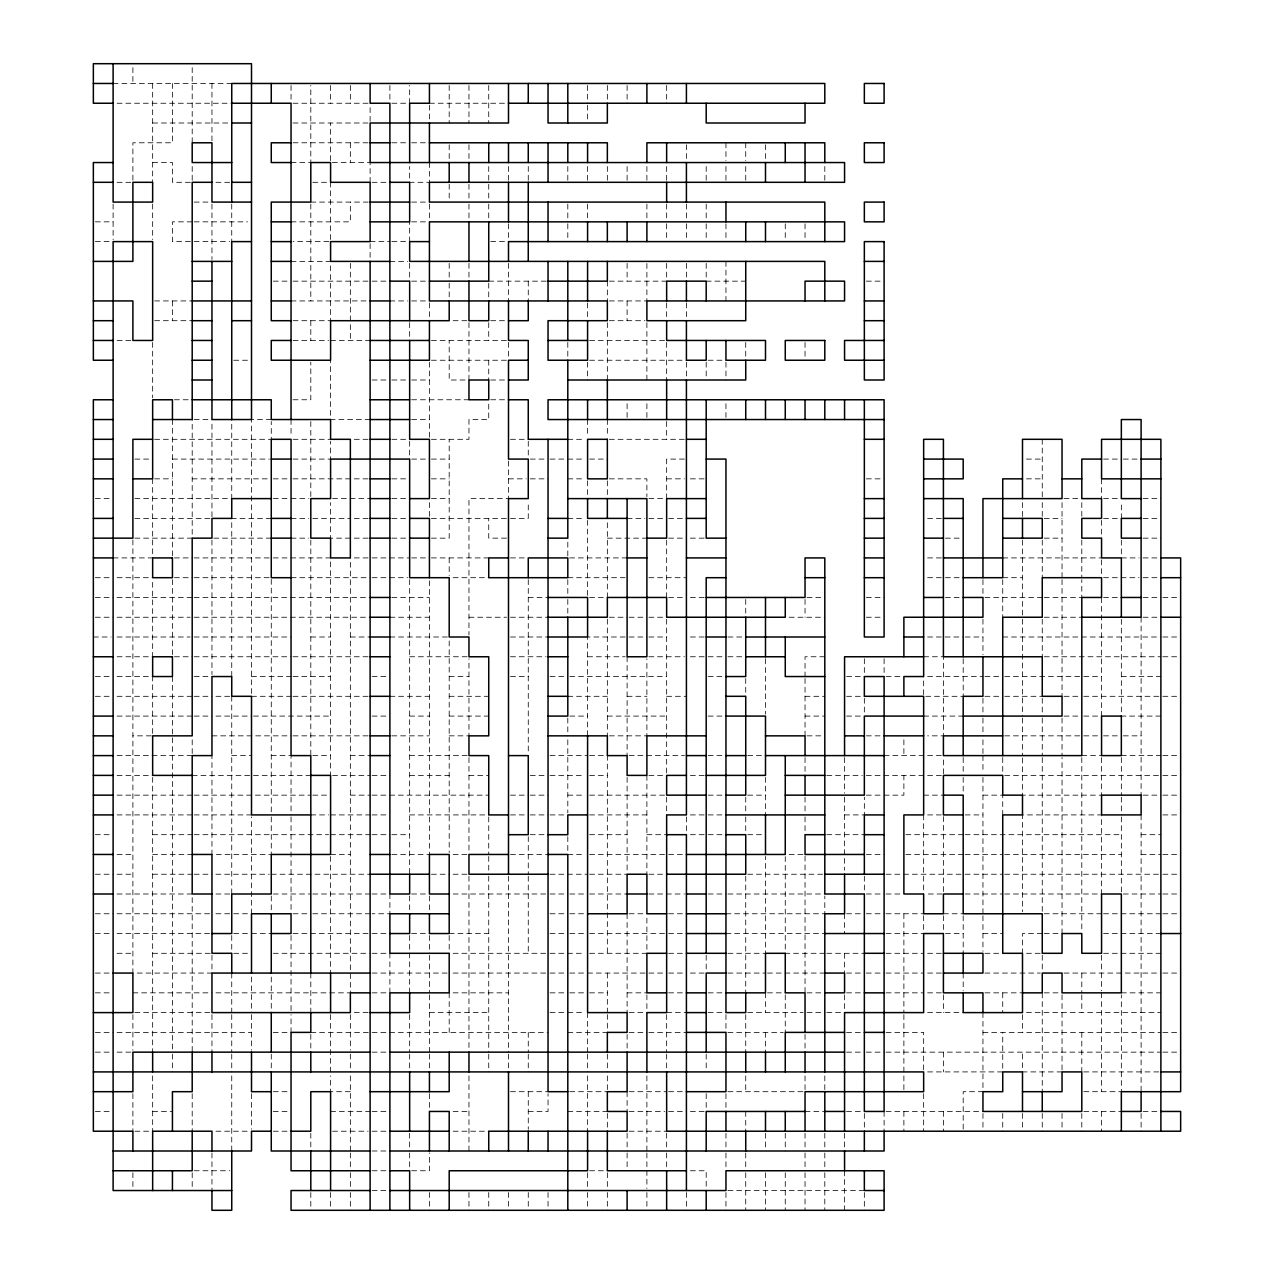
<?xml version="1.0" encoding="UTF-8"?>
<svg xmlns="http://www.w3.org/2000/svg" width="1274" height="1274" viewBox="0 0 1274 1274"><rect width="100%" height="100%" fill="white"/><g stroke="black" fill="none" stroke-linecap="round" stroke-linejoin="round"><path stroke-width="0.75" stroke-dasharray="5 3.75" d="M113.115 83.463L231.741 83.463M117.081 103.242L231.741 103.242M293.02 103.242L368.138 103.242M391.866 103.242L409.655 103.242L409.655 85.454M429.434 103.242L508.501 103.242M152.657 123.005L229.766 123.005M293.02 123.005L370.113 123.005L370.113 105.216M293.02 142.784L370.113 142.784M391.866 142.784L407.68 142.784M411.629 142.784L429.434 142.784M152.657 162.546L172.436 162.546L172.436 182.309L192.199 182.309M291.045 162.546L310.808 162.546L310.808 85.454M117.081 182.309L132.894 182.309M215.927 182.309L229.766 182.309M312.783 182.309L330.587 182.309L330.587 241.614L293.02 241.614M372.104 182.309L387.917 182.309M194.174 202.088L209.987 202.088M310.808 202.088L368.138 202.088M411.629 202.088L429.434 202.088M95.327 221.851L113.115 221.851M192.199 221.851L172.436 221.851L172.436 241.614L192.199 241.614M194.174 221.851L247.554 221.851M291.045 221.851L350.35 221.851L350.35 202.088M411.629 221.851L427.443 221.851M95.327 241.614L111.141 241.614M194.174 241.614L229.766 241.614M370.113 241.614L389.892 241.614M391.866 241.614L409.655 241.614L409.655 221.851M490.713 241.614L506.526 241.614M291.045 261.393L330.587 261.393M389.892 261.393L407.68 261.393M273.257 281.156L289.071 281.156M293.02 281.156L370.113 281.156M372.104 281.156L389.892 281.156M411.629 281.156L429.434 281.156M488.738 281.156L548.043 281.156M609.322 281.156L666.652 281.156M706.194 281.156L745.736 281.156M866.32 281.156L882.134 281.156M154.632 300.935L192.199 300.935M291.045 300.935L370.113 300.935M389.892 300.935L407.68 300.935M411.629 300.935L429.434 300.935M609.322 300.935L646.889 300.935L646.889 263.368M154.632 320.698L192.199 320.698M293.02 320.698L330.587 320.698L330.587 263.368M453.146 320.698L468.959 320.698M490.713 320.698L506.526 320.698M609.322 320.698L644.915 320.698M117.081 340.461L130.919 340.461M293.02 340.461L328.596 340.461M330.587 340.461L370.113 340.461M431.408 340.461L508.501 340.461M589.559 340.461L666.652 340.461M233.715 360.239L247.554 360.239M431.408 360.239L508.501 360.239M589.559 360.239L686.415 360.239M708.169 360.239L725.957 360.239M372.104 380.002L387.917 380.002M391.866 380.002L407.68 380.002M411.629 380.002L429.434 380.002M490.713 380.002L508.501 380.002M174.411 399.765L192.199 399.765M293.02 399.765L310.808 399.765L310.808 362.214M411.629 399.765L468.959 399.765M490.713 399.765L508.501 399.765M194.174 419.544L211.962 419.544M271.266 419.544L251.504 419.544L251.504 694.33M370.113 419.544L330.587 419.544L330.587 360.239M411.629 419.544L429.434 419.544M154.632 439.307L271.266 439.307L271.266 421.519M293.02 439.307L330.587 439.307M354.299 439.307L370.113 439.307M391.866 439.307L407.68 439.307M431.408 439.307L468.959 439.307L468.959 419.544L488.738 419.544L488.738 403.731M510.476 439.307L528.264 439.307M567.806 439.307L583.619 439.307M609.322 439.307L684.441 439.307M134.869 459.086L148.708 459.086M172.436 459.086L269.292 459.086M293.02 459.086L330.587 459.086L330.587 441.282M411.629 459.086L429.434 459.086M431.408 459.086L449.196 459.086M530.255 459.086L546.068 459.086M550.018 459.086L565.831 459.086M567.806 459.086L583.619 459.086M589.559 459.086L607.348 459.086M684.441 459.086L666.652 459.086L666.652 498.612M1026.446 459.086L1042.259 459.086M1103.555 459.086L1121.343 459.086M1123.318 459.086L1141.106 459.086M154.632 478.849L172.436 478.849M192.199 478.849L269.292 478.849M273.257 478.849L291.045 478.849M293.02 478.849L368.138 478.849M391.866 478.849L407.68 478.849M431.408 478.849L449.196 478.849M508.501 478.849L526.289 478.849M530.255 478.849L548.043 478.849M567.806 478.849L583.619 478.849M609.322 478.849L646.889 478.849L646.889 496.637M666.652 478.849L684.441 478.849M690.381 478.849L704.219 478.849M866.32 478.849L882.134 478.849M1026.446 478.849L1042.259 478.849M95.327 498.612L111.141 498.612M134.869 498.612L231.741 498.612L231.741 419.544M273.257 498.612L289.071 498.612M291.045 498.612L308.834 498.612M332.562 498.612L370.113 498.612M391.866 498.612L407.68 498.612M431.408 498.612L449.196 498.612M648.864 498.612L664.678 498.612M1064.013 498.612L1081.801 498.612M1103.555 498.612L1121.343 498.612M1143.081 498.612L1160.885 498.612M134.869 518.391L211.962 518.391L211.962 421.519M271.266 518.391L231.741 518.391L231.741 676.542M291.045 518.391L308.834 518.391M312.783 518.391L350.35 518.391M354.299 518.391L370.113 518.391M391.866 518.391L409.655 518.391M431.408 518.391L506.526 518.391M510.476 518.391L528.264 518.391L528.264 502.577M567.806 518.391L583.619 518.391M627.111 518.391L644.915 518.391M648.864 518.391L664.678 518.391M668.627 518.391L684.441 518.391M927.599 518.391L941.438 518.391M1044.234 518.391L1062.038 518.391M1103.555 518.391L1121.343 518.391L1121.343 502.577M1143.081 518.391L1156.919 518.391M134.869 538.154L192.199 538.154L192.199 419.544M271.266 538.154L211.962 538.154L211.962 674.567M291.045 538.154L308.834 538.154M350.35 538.154L330.587 538.154L330.587 502.577M354.299 538.154L370.113 538.154M391.866 538.154L407.68 538.154M431.408 538.154L449.196 538.154L449.196 439.307M506.526 538.154L488.738 538.154L488.738 518.391M607.348 538.154L646.889 538.154M668.627 538.154L686.415 538.154M690.381 538.154L704.219 538.154M945.404 538.154L961.217 538.154M1044.234 538.154L1062.038 538.154M1143.081 538.154L1160.885 538.154M113.115 557.916L152.657 557.916L152.657 478.849M174.411 557.916L192.199 557.916M194.174 557.916L269.292 557.916M273.257 557.916L330.587 557.916L330.587 775.388M354.299 557.916L370.113 557.916M372.104 557.916L409.655 557.916M411.629 557.916L429.434 557.916M431.408 557.916L488.738 557.916M510.476 557.916L526.289 557.916M627.111 557.916L567.806 557.916L567.806 538.154M927.599 557.916L943.413 557.916M1002.734 557.916L1101.564 557.916M1121.343 557.916L1139.131 557.916M1143.081 557.916L1160.885 557.916M95.327 577.695L111.141 577.695M117.081 577.695L152.657 577.695M174.411 577.695L192.199 577.695M194.174 577.695L271.266 577.695L271.266 814.914M291.045 577.695L370.113 577.695M372.104 577.695L407.68 577.695M453.146 577.695L488.738 577.695M567.806 577.695L625.136 577.695M648.864 577.695L686.415 577.695M927.599 577.695L943.413 577.695M945.404 577.695L963.192 577.695M1002.734 577.695L1022.496 577.695M1103.555 577.695L1139.131 577.695M1143.081 577.695L1160.885 577.695M95.327 597.458L113.115 597.458M117.081 597.458L192.199 597.458M194.174 597.458L370.113 597.458M391.866 597.458L429.434 597.458M528.264 597.458L548.043 597.458M589.559 597.458L607.348 597.458L607.348 520.365M668.627 597.458L684.441 597.458M690.381 597.458L704.219 597.458M807.015 597.458L824.804 597.458M866.32 597.458L884.108 597.458M945.404 597.458L963.192 597.458M984.929 597.458L1042.259 597.458M1044.234 597.458L1081.801 597.458L1081.801 579.67M1103.555 597.458L1121.343 597.458M1143.081 597.458L1160.885 597.458M1162.859 597.458L1178.673 597.458M95.327 617.237L113.115 617.237M117.081 617.237L190.224 617.237M194.174 617.237L370.113 617.237M389.892 617.237L429.434 617.237M468.959 617.237L506.526 617.237M510.476 617.237L548.043 617.237M609.322 617.237L627.111 617.237M629.085 617.237L644.915 617.237M648.864 617.237L666.652 617.237M789.227 617.237L824.804 617.237M866.32 617.237L882.134 617.237M1044.234 617.237L1081.801 617.237M1143.081 617.237L1160.885 617.237M93.352 637L111.141 637M117.081 637L190.224 637M194.174 637L291.045 637M310.808 637L330.587 637M350.35 637L370.113 637M389.892 637L449.196 637M510.476 637L548.043 637M625.136 637L587.585 637L587.585 735.846M629.085 637L646.889 637M648.864 637L666.652 637M690.381 637L706.194 637M727.932 637L745.736 637M927.599 637L963.192 637M965.166 637L982.955 637M1002.734 637L1160.885 637M1162.859 637L1178.673 637M117.081 656.763L152.657 656.763L152.657 579.67M174.411 656.763L192.199 656.763M194.174 656.763L291.045 656.763M293.02 656.763L370.113 656.763M409.655 656.763L468.959 656.763M510.476 656.763L546.068 656.763M587.585 656.763L625.136 656.763M648.864 656.763L684.441 656.763M690.381 656.763L704.219 656.763M708.169 656.763L722.008 656.763M727.932 656.763L743.745 656.763M824.804 656.763L805.041 656.763L805.041 676.542M923.65 656.763L943.413 656.763L943.413 735.846L927.599 735.846M1044.234 656.763L1160.885 656.763M1162.859 656.763L1180.648 656.763M95.327 676.542L111.141 676.542M117.081 676.542L152.657 676.542L152.657 735.846L132.894 735.846M194.174 676.542L211.962 676.542M251.504 676.542L291.045 676.542M293.02 676.542L330.587 676.542M372.104 676.542L387.917 676.542M449.196 676.542L468.959 676.542M510.476 676.542L528.264 676.542M550.018 676.542L565.831 676.542M569.781 676.542L666.652 676.542M708.169 676.542L722.008 676.542M846.557 676.542L864.345 676.542M886.083 676.542L901.896 676.542M927.599 676.542L982.955 676.542M984.929 676.542L1002.734 676.542M1004.708 676.542L1081.801 676.542M1083.776 676.542L1101.564 676.542M1121.343 676.542L1160.885 676.542M95.327 696.305L111.141 696.305M117.081 696.305L192.199 696.305M194.174 696.305L211.962 696.305M215.927 696.305L229.766 696.305M251.504 696.305L291.045 696.305M293.02 696.305L370.113 696.305M389.892 696.305L429.434 696.305M449.196 696.305L488.738 696.305M567.806 696.305L607.348 696.305M627.111 696.305L646.889 696.305M666.652 696.305L686.415 696.305M805.041 696.305L824.804 696.305M846.557 696.305L864.345 696.305M984.929 696.305L1002.734 696.305M1004.708 696.305L1042.259 696.305M1064.013 696.305L1081.801 696.305M1083.776 696.305L1160.885 696.305M1162.859 696.305L1178.673 696.305M117.081 716.084L192.199 716.084M194.174 716.084L211.962 716.084M215.927 716.084L251.504 716.084M253.478 716.084L330.587 716.084M372.104 716.084L387.917 716.084M409.655 716.084L429.434 716.084M449.196 716.084L488.738 716.084M569.781 716.084L587.585 716.084M607.348 716.084L666.652 716.084M708.169 716.084L722.008 716.084M805.041 716.084L824.804 716.084M846.557 716.084L862.371 716.084M923.65 716.084L963.192 716.084M1064.013 716.084L1081.801 716.084M1083.776 716.084L1101.564 716.084L1101.564 597.458M1160.885 716.084L1121.343 716.084L1121.343 619.212M211.962 735.846L291.045 735.846M293.02 735.846L370.113 735.846M391.866 735.846L429.434 735.846M449.196 735.846L468.959 735.846L468.959 658.754M609.322 735.846L646.889 735.846L646.889 658.754M807.015 735.846L824.804 735.846M866.32 735.846L882.134 735.846M1004.708 735.846L1081.801 735.846M1083.776 735.846L1101.564 735.846M1103.555 735.846L1119.368 735.846M1123.318 735.846L1141.106 735.846M117.081 755.609L192.199 755.609M231.741 755.609L251.504 755.609M271.266 755.609L291.045 755.609L291.045 814.914M312.783 755.609L330.587 755.609M350.35 755.609L370.113 755.609M409.655 755.609L468.959 755.609M550.018 755.609L587.585 755.609M589.559 755.609L607.348 755.609L607.348 953.302M629.085 755.609L684.441 755.609M708.169 755.609L722.008 755.609M747.711 755.609L763.524 755.609M884.108 755.609L923.65 755.609M927.599 755.609L943.413 755.609M1081.801 755.609L1101.564 755.609M1121.343 755.609L1160.885 755.609M1162.859 755.609L1180.648 755.609M117.081 775.388L152.657 775.388M192.199 775.388L310.808 775.388M332.562 775.388L370.113 775.388M372.104 775.388L389.892 775.388M409.655 775.388L449.196 775.388M468.959 775.388L488.738 775.388M530.255 775.388L546.068 775.388M550.018 775.388L583.619 775.388M589.559 775.388L607.348 775.388M648.864 775.388L664.678 775.388M690.381 775.388L704.219 775.388M826.778 775.388L862.371 775.388M866.32 775.388L923.65 775.388M927.599 775.388L943.413 775.388L943.413 757.584M1004.708 775.388L1160.885 775.388M1162.859 775.388L1178.673 775.388M117.081 795.151L192.199 795.151M194.174 795.151L310.808 795.151M312.783 795.151L330.587 795.151M350.35 795.151L370.113 795.151M372.104 795.151L488.738 795.151M510.476 795.151L528.264 795.151M530.255 795.151L548.043 795.151M567.806 795.151L583.619 795.151M589.559 795.151L666.652 795.151M708.169 795.151L725.957 795.151M747.711 795.151L765.499 795.151M866.32 795.151L882.134 795.151M884.108 795.151L903.887 795.151L903.887 775.388M923.65 795.151L943.413 795.151M982.955 795.151L1002.734 795.151L1002.734 814.914M1143.081 795.151L1160.885 795.151M1162.859 795.151L1178.673 795.151M117.081 814.914L192.199 814.914M194.174 814.914L251.504 814.914M310.808 814.914L328.596 814.914M330.587 814.914L370.113 814.914M372.104 814.914L387.917 814.914M409.655 814.914L488.738 814.914M510.476 814.914L526.289 814.914M530.255 814.914L548.043 814.914M550.018 814.914L565.831 814.914M589.559 814.914L646.889 814.914M690.381 814.914L704.219 814.914M708.169 814.914L725.957 814.914M844.566 814.914L864.345 814.914L864.345 797.126M927.599 814.914L943.413 814.914L943.413 893.998L927.599 893.998M965.166 814.914L982.955 814.914M1162.859 814.914L1178.673 814.914M95.327 834.693L111.141 834.693M152.657 834.693L192.199 834.693M194.174 834.693L328.596 834.693M330.587 834.693L370.113 834.693M372.104 834.693L389.892 834.693M391.866 834.693L409.655 834.693M530.255 834.693L548.043 834.693M589.559 834.693L627.111 834.693M646.889 834.693L666.652 834.693M690.381 834.693L704.219 834.693M708.169 834.693L722.008 834.693M747.711 834.693L765.499 834.693M826.778 834.693L864.345 834.693M905.862 834.693L963.192 834.693M965.166 834.693L1121.343 834.693M1141.106 834.693L1160.885 834.693M117.081 854.456L132.894 854.456M152.657 854.456L192.199 854.456M330.587 854.456L350.35 854.456M391.866 854.456L429.434 854.456L429.434 577.695M453.146 854.456L468.959 854.456M510.476 854.456L548.043 854.456M567.806 854.456L583.619 854.456M589.559 854.456L666.652 854.456M668.627 854.456L686.415 854.456M789.227 854.456L805.041 854.456L805.041 992.844M866.32 854.456L884.108 854.456M905.862 854.456L963.192 854.456M965.166 854.456L1002.734 854.456M1004.708 854.456L1121.343 854.456M1141.106 854.456L1160.885 854.456M1162.859 854.456L1180.648 854.456M95.327 874.235L113.115 874.235M117.081 874.235L132.894 874.235M152.657 874.235L192.199 874.235M194.174 874.235L211.962 874.235M215.927 874.235L269.292 874.235M271.266 874.235L370.113 874.235M431.408 874.235L449.196 874.235M453.146 874.235L468.959 874.235M550.018 874.235L587.585 874.235M589.559 874.235L627.111 874.235M648.864 874.235L664.678 874.235M747.711 874.235L824.804 874.235M886.083 874.235L961.217 874.235M965.166 874.235L1002.734 874.235M1004.708 874.235L1160.885 874.235M1162.859 874.235L1178.673 874.235M117.081 893.998L192.199 893.998L192.199 1052.149M215.927 893.998L229.766 893.998M273.257 893.998L310.808 893.998M312.783 893.998L370.113 893.998M372.104 893.998L389.892 893.998L389.892 913.761L372.104 913.761M411.629 893.998L427.443 893.998M453.146 893.998L546.068 893.998M550.018 893.998L567.806 893.998M569.781 893.998L583.619 893.998M589.559 893.998L627.111 893.998M648.864 893.998L684.441 893.998M708.169 893.998L725.957 893.998M727.932 893.998L824.804 893.998M866.32 893.998L884.108 893.998M886.083 893.998L901.896 893.998M965.166 893.998L1002.734 893.998M1004.708 893.998L1101.564 893.998L1101.564 814.914L1022.496 814.914L1022.496 911.786M1123.318 893.998L1160.885 893.998M1162.859 893.998L1180.648 893.998M95.327 913.761L113.115 913.761M117.081 913.761L211.962 913.761M215.927 913.761L229.766 913.761M233.715 913.761L251.504 913.761L251.504 816.905M293.02 913.761L310.808 913.761M312.783 913.761L370.113 913.761M550.018 913.761L565.831 913.761M569.781 913.761L583.619 913.761M629.085 913.761L646.889 913.761M668.627 913.761L684.441 913.761M725.957 913.761L824.804 913.761L824.804 895.972M846.557 913.761L862.371 913.761M866.32 913.761L884.108 913.761M886.083 913.761L923.65 913.761M943.413 913.761L963.192 913.761M1044.234 913.761L1101.564 913.761M1103.555 913.761L1160.885 913.761M1162.859 913.761L1178.673 913.761M95.327 933.539L111.141 933.539M117.081 933.539L211.962 933.539M233.715 933.539L247.554 933.539M251.504 933.539L271.266 933.539M293.02 933.539L370.113 933.539M372.104 933.539L389.892 933.539M411.629 933.539L429.434 933.539M449.196 933.539L488.738 933.539M550.018 933.539L567.806 933.539M569.781 933.539L583.619 933.539M589.559 933.539L666.652 933.539M668.627 933.539L684.441 933.539M725.957 933.539L824.804 933.539M886.083 933.539L923.65 933.539M945.404 933.539L963.192 933.539M982.955 933.539L1002.734 933.539M1042.259 933.539L1022.496 933.539L1022.496 953.302M1044.234 933.539L1062.038 933.539L1062.038 757.584M1103.555 933.539L1160.885 933.539M117.081 953.302L132.894 953.302M152.657 953.302L211.962 953.302M233.715 953.302L247.554 953.302M273.257 953.302L370.113 953.302M372.104 953.302L389.892 953.302L389.892 992.844M453.146 953.302L548.043 953.302M550.018 953.302L583.619 953.302M589.559 953.302L646.889 953.302L646.889 915.735M668.627 953.302L684.441 953.302M727.932 953.302L765.499 953.302L765.499 856.431M824.804 953.302L785.262 953.302L785.262 856.431M826.778 953.302L864.345 953.302M886.083 953.302L923.65 953.302M927.599 953.302L943.413 953.302M984.929 953.302L1002.734 953.302M1026.446 953.302L1040.285 953.302M1103.555 953.302L1160.885 953.302M95.327 973.065L113.115 973.065M372.104 973.065L449.196 973.065M453.146 973.065L546.068 973.065M550.018 973.065L567.806 973.065M569.781 973.065L583.619 973.065M587.585 973.065L646.889 973.065M648.864 973.065L666.652 973.065M668.627 973.065L684.441 973.065M690.381 973.065L706.194 973.065M727.932 973.065L765.499 973.065M767.474 973.065L824.804 973.065M846.557 973.065L862.371 973.065M866.32 973.065L884.108 973.065M886.083 973.065L923.65 973.065M927.599 973.065L941.438 973.065M984.929 973.065L1040.285 973.065M1064.013 973.065L1160.885 973.065M1162.859 973.065L1178.673 973.065M95.327 992.844L111.141 992.844M132.894 992.844L211.962 992.844M215.927 992.844L350.35 992.844L350.35 557.916M372.104 992.844L387.917 992.844M453.146 992.844L508.501 992.844M550.018 992.844L567.806 992.844M569.781 992.844L583.619 992.844M589.559 992.844L607.348 992.844M627.111 992.844L646.889 992.844M668.627 992.844L686.415 992.844M708.169 992.844L725.957 992.844M767.474 992.844L785.262 992.844M807.015 992.844L820.854 992.844M846.557 992.844L862.371 992.844M886.083 992.844L923.65 992.844M927.599 992.844L941.438 992.844M984.929 992.844L1022.496 992.844M1044.234 992.844L1058.073 992.844M1121.343 992.844L1160.885 992.844M134.869 1012.607L211.962 1012.607M354.299 1012.607L370.113 1012.607M429.434 1012.607L488.738 1012.607M550.018 1012.607L565.831 1012.607M567.806 1012.607L583.619 1012.607M629.085 1012.607L646.889 1012.607M666.652 1012.607L686.415 1012.607M708.169 1012.607L725.957 1012.607M747.711 1012.607L803.066 1012.607M807.015 1012.607L824.804 1012.607M826.778 1012.607L842.592 1012.607M927.599 1012.607L963.192 1012.607M1026.446 1012.607L1160.885 1012.607M95.327 1032.386L113.115 1032.386M117.081 1032.386L251.504 1032.386M273.257 1032.386L291.045 1032.386L291.045 1014.582M310.808 1032.386L370.113 1032.386M372.104 1032.386L548.043 1032.386M567.806 1032.386L607.348 1032.386L607.348 1014.582M629.085 1032.386L646.889 1032.386M648.864 1032.386L686.415 1032.386M727.932 1032.386L783.287 1032.386M846.557 1032.386L862.371 1032.386M886.083 1032.386L923.65 1032.386L923.65 1071.912M982.955 1032.386L1160.885 1032.386M1162.859 1032.386L1180.648 1032.386M95.327 1052.149L111.141 1052.149M117.081 1052.149L132.894 1052.149M372.104 1052.149L387.917 1052.149M846.557 1052.149L864.345 1052.149M866.32 1052.149L884.108 1052.149M886.083 1052.149L1160.885 1052.149M1162.859 1052.149L1178.673 1052.149M927.599 1071.912L1002.734 1071.912L1002.734 1032.386M1062.038 1071.912L1022.496 1071.912L1022.496 1052.149M1083.776 1071.912L1160.885 1071.912M273.257 1091.691L289.071 1091.691M350.35 1091.691L330.587 1091.691L330.587 1075.877M510.476 1091.691L548.043 1091.691M569.781 1091.691L607.348 1091.691M629.085 1091.691L666.652 1091.691M668.627 1091.691L686.415 1091.691M727.932 1091.691L803.066 1091.691M1083.776 1091.691L1121.343 1091.691L1121.343 994.819M95.327 1111.454L111.141 1111.454M152.657 1111.454L172.436 1111.454M273.257 1111.454L289.071 1111.454M330.587 1111.454L370.113 1111.454M372.104 1111.454L389.892 1111.454M453.146 1111.454L468.959 1111.454M528.264 1111.454L548.043 1111.454L548.043 1093.665M567.806 1111.454L607.348 1111.454M629.085 1111.454L664.678 1111.454M668.627 1111.454L686.415 1111.454M690.381 1111.454L704.219 1111.454M805.041 1111.454L824.804 1111.454M846.557 1111.454L862.371 1111.454M886.083 1111.454L982.955 1111.454M1083.776 1111.454L1121.343 1111.454M1143.081 1111.454L1156.919 1111.454M134.869 1131.216L148.708 1131.216M215.927 1131.216L247.554 1131.216M273.257 1131.216L291.045 1131.216M332.562 1131.216L368.138 1131.216M372.104 1131.216L389.892 1131.216M453.146 1131.216L488.738 1131.216M629.085 1131.216L666.652 1131.216M372.104 1150.995L389.892 1150.995M194.174 1170.758L229.766 1170.758M372.104 1170.758L389.892 1170.758M411.629 1170.758L429.434 1170.758L429.434 1152.97M589.559 1170.758L607.348 1170.758M690.381 1170.758L706.194 1170.758L706.194 1188.546M372.104 1190.537L387.917 1190.537M727.932 1190.537L864.345 1190.537M1141.106 617.237L1141.106 795.151M1141.106 814.914L1141.106 1091.691M1141.106 1113.428L1141.106 1131.216M1121.343 540.128L1121.343 555.942M1121.343 757.584L1121.343 795.151M1121.343 797.126L1121.343 814.914M1121.343 816.905L1121.343 892.023M1101.564 478.849L1101.564 498.612M1101.564 520.365L1101.564 538.154M1101.564 559.907L1101.564 575.721M1101.564 757.584L1101.564 795.151L1022.496 795.151L1022.496 757.584M1101.564 955.277L1101.564 990.869M1101.564 992.844L1101.564 1091.691M1101.564 1111.454L1101.564 1131.216M1081.801 502.577L1081.801 516.416M1081.801 540.128L1081.801 577.695M1081.801 757.584L1081.801 931.565M1081.801 973.065L1081.801 992.844M1081.801 994.819L1081.801 1012.607M1081.801 1032.386L1081.801 1071.912M1081.801 1113.428L1081.801 1131.216M1062.038 502.577L1062.038 577.695M1062.038 579.67L1062.038 696.305M1062.038 718.058L1062.038 755.609M1062.038 994.819L1062.038 1069.937M1062.038 1113.428L1062.038 1129.242M1042.259 439.307L1042.259 498.612M1042.259 502.577L1042.259 516.416M1042.259 540.128L1042.259 577.695M1042.259 619.212L1042.259 656.763M1042.259 698.279L1042.259 716.084M1042.259 718.058L1042.259 755.609M1042.259 757.584L1042.259 913.761M1042.259 955.277L1042.259 971.091M1042.259 992.844L1042.259 1091.691M1042.259 1113.428L1042.259 1131.216M1022.496 502.577L1022.496 518.391M1022.496 540.128L1022.496 617.237M1022.496 619.212L1022.496 716.084M1022.496 718.058L1022.496 755.609M1022.496 1014.582L1022.496 1032.386M1022.496 1113.428L1022.496 1129.242M1002.734 579.67L1002.734 617.237M1002.734 757.584L1002.734 775.388M1002.734 992.844L1002.734 1012.607M1002.734 1113.428L1002.734 1131.216M982.955 579.67L982.955 597.458M982.955 619.212L982.955 654.788M982.955 698.279L982.955 716.084M982.955 718.058L982.955 735.846M982.955 739.796L982.955 753.635M982.955 755.609L982.955 771.423M982.955 777.363L982.955 913.761M982.955 915.735L982.955 951.328M982.955 1012.607L982.955 1091.691L963.192 1091.691L963.192 1131.216M982.955 1113.428L982.955 1129.242M963.192 658.754L963.192 696.305L923.65 696.305L923.65 676.542M963.192 757.584L963.192 775.388M963.192 777.363L963.192 793.176M963.192 915.735L963.192 953.302M963.192 973.065L963.192 990.869M943.413 915.735L943.413 933.539M943.413 994.819L943.413 1012.607M943.413 1052.149L943.413 1071.912M943.413 1111.454L943.413 1131.216M923.65 814.914L923.65 893.998M923.65 915.735L923.65 931.565M923.65 1093.665L923.65 1131.216M903.887 739.796L903.887 755.609M903.887 913.761L903.887 1012.607M903.887 1014.582L903.887 1071.912M903.887 1075.877L903.887 1091.691M903.887 1111.454L903.887 1131.216M884.108 658.754L884.108 676.542M884.108 1111.454L884.108 1131.216M864.345 658.754L864.345 674.567M864.345 698.279L864.345 714.093M864.345 876.209L864.345 893.998M864.345 1113.428L864.345 1131.216M864.345 1192.512L864.345 1210.3M844.566 757.584L844.566 793.176M844.566 797.126L844.566 870.269M844.566 913.761L844.566 933.539M844.566 953.302L844.566 973.065M844.566 994.819L844.566 1012.607M844.566 1133.207L844.566 1149.021M844.566 1170.758L844.566 1210.3M824.804 166.496L824.804 180.335M824.804 1075.877L824.804 1089.716M824.804 1133.207L824.804 1149.021M824.804 1152.97L824.804 1170.758M824.804 1172.733L824.804 1210.3M805.041 223.826L805.041 239.639M805.041 342.435L805.041 358.265M805.041 599.433L805.041 617.237M805.041 678.516L805.041 735.846M805.041 757.584L805.041 771.423M805.041 797.126L805.041 812.939M805.041 816.905L805.041 834.693M805.041 1034.361L805.041 1052.149M805.041 1075.877L805.041 1089.716M805.041 1133.207L805.041 1149.021M805.041 1152.97L805.041 1168.784M805.041 1172.733L805.041 1210.3M785.262 223.826L785.262 239.639M785.262 994.819L785.262 1032.386M785.262 1133.207L785.262 1150.995M785.262 1172.733L785.262 1210.3M765.499 144.758L765.499 160.572M765.499 658.754L765.499 714.093M765.499 777.363L765.499 814.914M765.499 992.844L765.499 1012.607M765.499 1032.386L765.499 1052.149M765.499 1133.207L765.499 1149.021M765.499 1172.733L765.499 1210.3M745.736 142.784L745.736 160.572M745.736 166.496L745.736 182.309M745.736 342.435L745.736 358.265M745.736 599.433L745.736 617.237M745.736 678.516L745.736 696.305M745.736 797.126L745.736 814.914M745.736 816.905L745.736 832.718M745.736 876.209L745.736 992.844M745.736 1014.582L745.736 1052.149M745.736 1075.877L745.736 1091.691M745.736 1111.454L745.736 1131.216M745.736 1152.97L745.736 1168.784M745.736 1172.733L745.736 1210.3M725.957 142.784L725.957 160.572M725.957 166.496L725.957 182.309M725.957 223.826L725.957 239.639M725.957 261.393L725.957 300.935M725.957 362.214L725.957 380.002M725.957 403.731L725.957 419.544M725.957 1014.582L725.957 1032.386M725.957 1093.665L725.957 1111.454M725.957 1133.207L725.957 1149.021M725.957 1152.97L725.957 1168.784M725.957 1192.512L725.957 1210.3M706.194 166.496L706.194 182.309M706.194 204.063L706.194 219.876M706.194 223.826L706.194 241.614M706.194 263.368L706.194 279.181M706.194 362.214L706.194 378.028M706.194 955.277L706.194 971.091M706.194 1054.124L706.194 1069.937M706.194 1093.665L706.194 1107.504M686.415 144.758L686.415 160.572M686.415 204.063L686.415 219.876M686.415 223.826L686.415 239.639M686.415 263.368L686.415 279.181M686.415 302.909L686.415 318.723M686.415 362.214L686.415 380.002M686.415 816.905L686.415 834.693M686.415 1192.512L686.415 1210.3M666.652 85.454L666.652 103.242M666.652 166.496L666.652 180.335M666.652 204.063L666.652 219.876M666.652 223.826L666.652 239.639M666.652 263.368L666.652 279.181M666.652 302.909L666.652 320.698M666.652 342.435L666.652 380.002M666.652 421.519L666.652 439.307M666.652 540.128L666.652 597.458M666.652 619.212L666.652 775.388M666.652 797.126L666.652 814.914M666.652 1014.582L666.652 1052.149M666.652 1054.124L666.652 1069.937M666.652 1133.207L666.652 1149.021M666.652 1152.97L666.652 1168.784M646.889 166.496L646.889 182.309M646.889 204.063L646.889 219.876M646.889 322.672L646.889 380.002M646.889 403.731L646.889 417.569M646.889 775.388L646.889 874.235M646.889 994.819L646.889 1008.658M646.889 1075.877L646.889 1150.995M646.889 1152.97L646.889 1188.546M646.889 1192.512L646.889 1208.325M627.111 85.454L627.111 103.242M627.111 166.496L627.111 180.335M627.111 263.368L627.111 281.156M627.111 300.935L627.111 320.698M627.111 403.731L627.111 419.544M627.111 656.763L627.111 755.609M627.111 777.363L627.111 870.269M627.111 913.761L627.111 1012.607M627.111 1034.361L627.111 1050.174M627.111 1091.691L627.111 1111.454M627.111 1133.207L627.111 1150.995M627.111 1152.97L627.111 1170.758M607.348 85.454L607.348 101.267M607.348 166.496L607.348 182.309M607.348 281.156L607.348 300.935M607.348 322.672L607.348 380.002M607.348 419.544L607.348 435.358M607.348 480.824L607.348 498.612M607.348 619.212L607.348 735.846M607.348 973.065L607.348 1012.607M607.348 1054.124L607.348 1071.912M607.348 1075.877L607.348 1089.716M607.348 1113.428L607.348 1131.216M607.348 1172.733L607.348 1190.537M607.348 1192.512L607.348 1210.3M587.585 85.454L587.585 103.242M587.585 105.216L587.585 121.03M587.585 166.496L587.585 180.335M587.585 204.063L587.585 219.876M587.585 302.909L587.585 318.723M587.585 362.214L587.585 380.002M587.585 419.544L587.585 435.358M587.585 480.824L587.585 498.612M587.585 520.365L587.585 597.458M587.585 1012.607L587.585 1052.149M587.585 1054.124L587.585 1071.912M587.585 1075.877L587.585 1131.216M587.585 1172.733L587.585 1190.537M587.585 1192.512L587.585 1208.325M567.806 166.496L567.806 182.309M567.806 204.063L567.806 221.851M567.806 223.826L567.806 239.639M567.806 342.435L567.806 358.265M567.806 579.67L567.806 597.458M567.806 599.433L567.806 617.237M567.806 718.058L567.806 735.846M567.806 739.796L567.806 812.939M567.806 836.668L567.806 852.481M548.043 1192.512L548.043 1210.3M528.264 166.496L528.264 180.335M528.264 281.156L528.264 300.935M528.264 441.282L528.264 457.095M528.264 579.67L528.264 753.635M528.264 836.668L528.264 874.235M528.264 876.209L528.264 953.302M528.264 1032.386L528.264 1052.149M528.264 1054.124L528.264 1071.912M528.264 1091.691L528.264 1129.242M528.264 1192.512L528.264 1208.325M508.501 166.496L508.501 180.335M508.501 223.826L508.501 239.639M508.501 263.368L508.501 300.935M508.501 342.435L508.501 358.265M508.501 461.061L508.501 498.612L468.959 498.612L468.959 635.025M508.501 876.209L508.501 1052.149M508.501 1054.124L508.501 1069.937M508.501 1192.512L508.501 1208.325M488.738 85.454L488.738 123.005M488.738 166.496L488.738 182.309M488.738 184.284L488.738 198.123M488.738 204.063L488.738 221.851M488.738 283.131L488.738 296.969M488.738 322.672L488.738 340.461M488.738 360.239L488.738 380.002M488.738 816.905L488.738 854.456M488.738 856.431L488.738 874.235M488.738 876.209L488.738 1052.149M488.738 1054.124L488.738 1071.912M488.738 1192.512L488.738 1210.3M468.959 85.454L468.959 123.005M468.959 144.758L468.959 160.572M468.959 184.284L468.959 198.123M468.959 204.063L468.959 219.876M468.959 263.368L468.959 281.156M468.959 322.672L468.959 380.002L449.196 380.002L449.196 340.461M468.959 757.584L468.959 852.481M468.959 876.209L468.959 1050.174M468.959 1075.877L468.959 1150.995M468.959 1192.512L468.959 1210.3M449.196 85.454L449.196 123.005M449.196 144.758L449.196 162.546M449.196 184.284L449.196 198.123M449.196 263.368L449.196 281.156M449.196 283.131L449.196 300.935M449.196 557.916L449.196 575.721M449.196 640.949L449.196 852.481M449.196 935.514L449.196 953.302M449.196 992.844L449.196 1032.386M429.434 105.216L429.434 123.005M429.434 162.546L429.434 182.309L409.655 182.309L409.655 166.496M429.434 204.063L429.434 221.851M429.434 302.909L429.434 320.698M429.434 362.214L429.434 439.307M429.434 502.577L429.434 518.391M429.434 895.972L429.434 913.761M429.434 935.514L429.434 953.302M429.434 955.277L429.434 992.844M429.434 994.819L429.434 1052.149M429.434 1054.124L429.434 1071.912M429.434 1093.665L429.434 1111.454M429.434 1192.512L429.434 1210.3M409.655 263.368L409.655 281.156M409.655 322.672L409.655 338.486M409.655 441.282L409.655 459.086M409.655 579.67L409.655 874.235M409.655 895.972L409.655 913.761M409.655 935.514L409.655 992.844M409.655 1014.582L409.655 1052.149M409.655 1054.124L409.655 1069.937M409.655 1133.207L409.655 1150.995M409.655 1152.97L409.655 1168.784M389.892 85.454L389.892 101.267M370.113 182.309L370.113 162.546L330.587 162.546L330.587 123.005M370.113 243.605L370.113 261.393M350.35 85.454L350.35 103.242M350.35 142.784L350.35 162.546M350.35 263.368L350.35 340.461M350.35 1014.582L350.35 1050.174M350.35 1054.124L350.35 1071.912M350.35 1075.877L350.35 1150.995M350.35 1152.97L350.35 1170.758M350.35 1172.733L350.35 1188.546M350.35 1192.512L350.35 1210.3M330.587 85.454L330.587 103.242M330.587 856.431L330.587 973.065M330.587 1014.582L330.587 1071.912M330.587 1192.512L330.587 1208.325M310.808 204.063L310.808 300.935M310.808 320.698L310.808 340.461M310.808 421.519L310.808 498.612M310.808 540.128L310.808 755.609M310.808 973.065L310.808 1012.607M310.808 1034.361L310.808 1052.149M310.808 1133.207L310.808 1149.021M310.808 1192.512L310.808 1210.3M291.045 85.454L291.045 103.242M291.045 419.544L291.045 435.358M291.045 816.905L291.045 913.761M291.045 935.514L291.045 1012.607M271.266 816.905L271.266 854.456L211.962 854.456L211.962 755.609M271.266 895.972L271.266 913.761M271.266 977.031L271.266 1012.607M271.266 1054.124L271.266 1071.912M251.504 977.031L251.504 1012.607M251.504 1014.582L251.504 1050.174M251.504 1093.665L251.504 1129.242M231.741 204.063L231.741 241.614M231.741 696.305L231.741 893.998M231.741 935.514L231.741 953.302M231.741 973.065L231.741 1012.607M231.741 1014.582L231.741 1052.149M231.741 1054.124L231.741 1071.912M231.741 1075.877L231.741 1150.995M211.962 83.463L211.962 140.793M211.962 204.063L211.962 259.418M211.962 955.277L211.962 973.065L132.894 973.065L132.894 538.154M211.962 1014.582L211.962 1052.149M211.962 1152.97L211.962 1190.537M192.199 67.649L192.199 142.784M192.199 166.496L192.199 180.335M192.199 739.796L192.199 753.635M192.199 1093.665L192.199 1131.216M192.199 1172.733L192.199 1190.537M172.436 83.463L172.436 142.784L132.894 142.784L132.894 180.335M172.436 300.935L172.436 320.698M172.436 419.544L172.436 557.916M172.436 579.67L172.436 656.763M172.436 676.542L172.436 1052.149M172.436 1054.124L172.436 1071.912M152.657 83.463L152.657 182.309M152.657 204.063L152.657 239.639M152.657 342.435L152.657 397.791M152.657 777.363L152.657 1052.149M152.657 1075.877L152.657 1131.216M132.894 67.649L132.894 83.463M132.894 1014.582L132.894 1050.174M132.894 1093.665L132.894 1131.216M132.894 1172.733L132.894 1190.537M113.115 204.063L113.115 239.639"/><path stroke-width="1.5" d="M93.352 83.463L113.115 83.463M113.115 103.242L93.352 103.242L93.352 63.7L251.504 63.7L251.504 419.544L211.962 419.544L211.962 261.393M231.741 103.242L291.045 103.242L291.045 419.544M508.501 103.242L824.804 103.242L824.804 83.463L231.741 83.463L231.741 202.088M231.741 123.005L251.504 123.005M291.045 142.784L271.266 142.784L271.266 162.546L291.045 162.546M370.113 142.784L389.892 142.784M429.434 142.784L607.348 142.784L607.348 162.546M113.115 162.546L93.352 162.546L93.352 360.239L113.115 360.239M231.741 162.546L192.199 162.546L192.199 142.784L211.962 142.784L211.962 202.088L251.504 202.088M93.352 182.309L113.115 182.309M211.962 182.309L192.199 182.309L192.199 419.544L152.657 419.544M231.741 182.309L251.504 182.309M389.892 182.309L409.655 182.309L409.655 221.851L370.113 221.851M370.113 202.088L409.655 202.088M271.266 221.851L291.045 221.851M251.504 241.614L231.741 241.614L231.741 419.544M271.266 241.614L291.045 241.614M429.434 241.614L409.655 241.614L409.655 261.393L824.804 261.393L824.804 300.935M93.352 261.393L132.894 261.393L132.894 182.309L152.657 182.309L152.657 202.088L113.115 202.088L113.115 63.7M192.199 261.393L231.741 261.393M271.266 261.393L291.045 261.393M389.892 261.393L330.587 261.393L330.587 241.614L370.113 241.614L370.113 182.309L330.587 182.309L330.587 162.546L310.808 162.546L310.808 202.088L271.266 202.088L271.266 320.698L291.045 320.698M864.345 261.393L884.108 261.393M192.199 281.156L211.962 281.156M389.892 281.156L409.655 281.156L409.655 320.698M429.434 281.156L488.738 281.156L488.738 221.851M548.043 281.156L607.348 281.156L607.348 261.393M93.352 300.935L132.894 300.935L132.894 340.461L152.657 340.461L152.657 241.614L113.115 241.614L113.115 1190.537L231.741 1190.537M192.199 300.935L251.504 300.935M271.266 300.935L291.045 300.935M370.113 300.935L389.892 300.935M864.345 300.935L884.108 300.935M93.352 320.698L113.115 320.698M192.199 320.698L211.962 320.698M231.741 320.698L251.504 320.698M508.501 320.698L528.264 320.698L528.264 300.935M864.345 320.698L884.108 320.698M93.352 340.461L113.115 340.461M192.199 340.461L211.962 340.461M291.045 340.461L271.266 340.461L271.266 360.239L330.587 360.239L330.587 320.698L449.196 320.698L449.196 300.935M370.113 340.461L429.434 340.461M548.043 340.461L587.585 340.461M884.108 340.461L844.566 340.461L844.566 360.239L884.108 360.239M192.199 360.239L211.962 360.239M370.113 360.239L429.434 360.239L429.434 320.698M528.264 360.239L508.501 360.239L508.501 459.086L528.264 459.086L528.264 498.612L508.501 498.612L508.501 874.235M192.199 380.002L211.962 380.002M508.501 380.002L528.264 380.002L528.264 340.461L508.501 340.461L508.501 300.935M567.806 380.002L745.736 380.002L745.736 360.239M113.115 399.765L93.352 399.765L93.352 1131.216L132.894 1131.216L132.894 1150.995M192.199 399.765L271.266 399.765L271.266 419.544L330.587 419.544L330.587 439.307L350.35 439.307L350.35 557.916L330.587 557.916L330.587 538.154L310.808 538.154L310.808 498.612L330.587 498.612L330.587 459.086L409.655 459.086L409.655 577.695L449.196 577.695L449.196 637L468.959 637L468.959 656.763L488.738 656.763L488.738 735.846L468.959 735.846L468.959 755.609L488.738 755.609L488.738 814.914L508.501 814.914M370.113 399.765L409.655 399.765M508.501 399.765L528.264 399.765L528.264 439.307L567.806 439.307M93.352 419.544L113.115 419.544M370.113 419.544L409.655 419.544M884.108 419.544L548.043 419.544L548.043 399.765L884.108 399.765L884.108 637L864.345 637L864.345 399.765M93.352 439.307L113.115 439.307M152.657 439.307L132.894 439.307L132.894 538.154L93.352 538.154M370.113 439.307L389.892 439.307M686.415 439.307L706.194 439.307M864.345 439.307L884.108 439.307M93.352 459.086L113.115 459.086M271.266 459.086L291.045 459.086M706.194 459.086L725.957 459.086L725.957 1012.607L745.736 1012.607L745.736 992.844M923.65 459.086L963.192 459.086L963.192 478.849L923.65 478.849M1101.564 459.086L1081.801 459.086L1081.801 498.612L1101.564 498.612L1101.564 518.391L1081.801 518.391L1081.801 538.154L1101.564 538.154L1101.564 557.916L1121.343 557.916L1121.343 617.237M1141.106 459.086L1160.885 459.086M93.352 478.849L113.115 478.849M132.894 478.849L152.657 478.849L152.657 399.765L172.436 399.765L172.436 419.544M370.113 478.849L389.892 478.849M1022.496 478.849L1002.734 478.849L1002.734 577.695L963.192 577.695M1062.038 478.849L1081.801 478.849M1160.885 478.849L1101.564 478.849L1101.564 439.307L1160.885 439.307L1160.885 1131.216M271.266 498.612L231.741 498.612L231.741 518.391L211.962 518.391L211.962 538.154L192.199 538.154L192.199 735.846L152.657 735.846L152.657 775.388L192.199 775.388M370.113 498.612L389.892 498.612M409.655 498.612L429.434 498.612L429.434 439.307L409.655 439.307L409.655 340.461M567.806 498.612L646.889 498.612L646.889 656.763L627.111 656.763L627.111 498.612M706.194 498.612L666.652 498.612L666.652 538.154L646.889 538.154M864.345 498.612L884.108 498.612M923.65 498.612L963.192 498.612L963.192 656.763M1141.106 498.612L1121.343 498.612L1121.343 419.544L1141.106 419.544L1141.106 617.237L1081.801 617.237M93.352 518.391L113.115 518.391M271.266 518.391L291.045 518.391M370.113 518.391L389.892 518.391M409.655 518.391L429.434 518.391L429.434 577.695M548.043 518.391L567.806 518.391M627.111 518.391L587.585 518.391L587.585 498.612M686.415 518.391L706.194 518.391M864.345 518.391L884.108 518.391M943.413 518.391L963.192 518.391M1002.734 518.391L1042.259 518.391L1042.259 538.154L1002.734 538.154M1141.106 518.391L1121.343 518.391L1121.343 538.154L1141.106 538.154M271.266 538.154L291.045 538.154M370.113 538.154L389.892 538.154M409.655 538.154L429.434 538.154M548.043 538.154L567.806 538.154L567.806 360.239M725.957 538.154L706.194 538.154L706.194 399.765M864.345 538.154L884.108 538.154M923.65 538.154L943.413 538.154M93.352 557.916L113.115 557.916M508.501 557.916L488.738 557.916L488.738 577.695L567.806 577.695L567.806 557.916L528.264 557.916L528.264 577.695M627.111 557.916L646.889 557.916M686.415 557.916L725.957 557.916M864.345 557.916L884.108 557.916M943.413 557.916L1002.734 557.916M1160.885 557.916L1180.648 557.916L1180.648 1091.691L1121.343 1091.691L1121.343 1131.216M291.045 577.695L271.266 577.695L271.266 439.307L291.045 439.307L291.045 755.609L310.808 755.609L310.808 973.065M725.957 577.695L706.194 577.695L706.194 953.302M805.041 577.695L824.804 577.695M864.345 577.695L884.108 577.695M1160.885 577.695L1180.648 577.695M370.113 597.458L389.892 597.458M548.043 597.458L587.585 597.458L587.585 637L548.043 637M706.194 597.458L805.041 597.458L805.041 557.916L824.804 557.916L824.804 893.998L864.345 893.998L864.345 1111.454L884.108 1111.454L884.108 676.542L864.345 676.542L864.345 696.305L923.65 696.305L923.65 814.914L903.887 814.914L903.887 893.998L923.65 893.998L923.65 913.761L943.413 913.761L943.413 893.998L963.192 893.998M923.65 597.458L943.413 597.458M963.192 597.458L982.955 597.458L982.955 617.237L903.887 617.237L903.887 656.763M1121.343 597.458L1141.106 597.458M370.113 617.237L389.892 617.237M548.043 617.237L607.348 617.237L607.348 597.458L666.652 597.458L666.652 617.237L785.262 617.237L785.262 597.458M1160.885 617.237L1180.648 617.237M370.113 637L389.892 637M706.194 637L725.957 637M745.736 637L824.804 637M903.887 637L923.65 637M93.352 656.763L113.115 656.763M370.113 656.763L389.892 656.763M548.043 656.763L567.806 656.763M745.736 656.763L785.262 656.763M923.65 656.763L844.566 656.763L844.566 755.609M725.957 676.542L745.736 676.542L745.736 617.237M824.804 676.542L785.262 676.542L785.262 637M370.113 696.305L389.892 696.305M548.043 696.305L567.806 696.305M725.957 696.305L745.736 696.305L745.736 795.151L725.957 795.151M93.352 716.084L113.115 716.084M548.043 716.084L567.806 716.084L567.806 617.237M725.957 716.084L765.499 716.084L765.499 775.388L706.194 775.388M923.65 716.084L864.345 716.084L864.345 795.151L785.262 795.151M963.192 716.084L1062.038 716.084L1062.038 696.305L1042.259 696.305L1042.259 656.763L943.413 656.763L943.413 439.307L923.65 439.307L923.65 676.542L903.887 676.542L903.887 696.305M93.352 735.846L113.115 735.846M370.113 735.846L389.892 735.846M548.043 735.846L607.348 735.846L607.348 755.609L627.111 755.609L627.111 775.388L646.889 775.388L646.889 735.846L706.194 735.846M765.499 735.846L805.041 735.846L805.041 755.609M844.566 735.846L864.345 735.846M884.108 735.846L923.65 735.846M1002.734 735.846L943.413 735.846L943.413 755.609L1081.801 755.609L1081.801 597.458L1101.564 597.458L1101.564 577.695L1042.259 577.695L1042.259 617.237L1002.734 617.237L1002.734 755.609M93.352 755.609L113.115 755.609M370.113 755.609L389.892 755.609M508.501 755.609L528.264 755.609L528.264 834.693L508.501 834.693M686.415 755.609L706.194 755.609M725.957 755.609L745.736 755.609M765.499 755.609L884.108 755.609M93.352 775.388L113.115 775.388M310.808 775.388L330.587 775.388L330.587 854.456L271.266 854.456L271.266 893.998L231.741 893.998L231.741 933.539L211.962 933.539M686.415 775.388L666.652 775.388L666.652 795.151L706.194 795.151M785.262 775.388L824.804 775.388M93.352 795.151L113.115 795.151M943.413 795.151L963.192 795.151L963.192 913.761L1042.259 913.761L1042.259 953.302L1062.038 953.302L1062.038 933.539L1081.801 933.539L1081.801 953.302L1101.564 953.302L1101.564 893.998L1121.343 893.998L1121.343 992.844L1062.038 992.844L1062.038 973.065L1042.259 973.065L1042.259 992.844L1022.496 992.844M93.352 814.914L113.115 814.914M310.808 814.914L251.504 814.914L251.504 696.305L231.741 696.305L231.741 676.542L211.962 676.542L211.962 755.609L192.199 755.609L192.199 893.998L211.962 893.998M587.585 814.914L567.806 814.914L567.806 834.693L548.043 834.693M725.957 814.914L824.804 814.914M884.108 814.914L864.345 814.914L864.345 874.235M963.192 814.914L943.413 814.914L943.413 775.388L1002.734 775.388L1002.734 795.151L1022.496 795.151L1022.496 814.914L1002.734 814.914L1002.734 953.302L1022.496 953.302L1022.496 1012.607L963.192 1012.607L963.192 992.844M666.652 834.693L686.415 834.693L686.415 1190.537M725.957 834.693L745.736 834.693L745.736 874.235L666.652 874.235M824.804 834.693L805.041 834.693L805.041 854.456L864.345 854.456M864.345 834.693L884.108 834.693M93.352 854.456L113.115 854.456M192.199 854.456L211.962 854.456L211.962 953.302L231.741 953.302L231.741 973.065M370.113 854.456L389.892 854.456M508.501 854.456L468.959 854.456L468.959 874.235L548.043 874.235M548.043 854.456L567.806 854.456L567.806 1210.3M686.415 854.456L785.262 854.456L785.262 755.609M370.113 874.235L429.434 874.235M824.804 874.235L884.108 874.235M93.352 893.998L113.115 893.998M449.196 893.998L429.434 893.998L429.434 854.456L449.196 854.456L449.196 933.539L429.434 933.539L429.434 913.761M627.111 893.998L646.889 893.998M686.415 893.998L706.194 893.998M449.196 913.761L389.892 913.761L389.892 953.302L449.196 953.302L449.196 992.844L389.892 992.844L389.892 1210.3M587.585 913.761L627.111 913.761L627.111 874.235L646.889 874.235L646.889 913.761L666.652 913.761M686.415 913.761L725.957 913.761M271.266 933.539L291.045 933.539L291.045 913.761L251.504 913.761L251.504 973.065M389.892 933.539L409.655 933.539L409.655 913.761M686.415 933.539L725.957 933.539M824.804 933.539L884.108 933.539M1160.885 933.539L1180.648 933.539M666.652 953.302L646.889 953.302L646.889 992.844L666.652 992.844M686.415 953.302L725.957 953.302M864.345 953.302L884.108 953.302M943.413 953.302L982.955 953.302L982.955 973.065L943.413 973.065M113.115 973.065L132.894 973.065L132.894 1012.607L93.352 1012.607M370.113 973.065L211.962 973.065L211.962 1012.607L350.35 1012.607L350.35 992.844L370.113 992.844M725.957 973.065L706.194 973.065L706.194 1052.149M824.804 973.065L844.566 973.065L844.566 992.844L824.804 992.844M686.415 992.844L706.194 992.844M725.957 992.844L765.499 992.844L765.499 953.302L785.262 953.302L785.262 992.844L805.041 992.844L805.041 1032.386M864.345 992.844L884.108 992.844M370.113 1012.607L409.655 1012.607L409.655 992.844M686.415 1012.607L706.194 1012.607M686.415 1032.386L725.957 1032.386L725.957 1091.691L686.415 1091.691M844.566 1032.386L785.262 1032.386L785.262 1071.912M864.345 1032.386L884.108 1032.386M370.113 1052.149L132.894 1052.149L132.894 1091.691L93.352 1091.691M389.892 1052.149L844.566 1052.149M93.352 1071.912L923.65 1071.912L923.65 1091.691L805.041 1091.691L805.041 1131.216M1160.885 1071.912L1180.648 1071.912M271.266 1091.691L251.504 1091.691L251.504 1052.149M370.113 1091.691L449.196 1091.691L449.196 1052.149M567.806 1091.691L548.043 1091.691L548.043 439.307M1022.496 1091.691L1062.038 1091.691L1062.038 1071.912L1081.801 1071.912L1081.801 1111.454L982.955 1111.454L982.955 1091.691L1002.734 1091.691L1002.734 1071.912L1022.496 1071.912L1022.496 1111.454M805.041 1111.454L706.194 1111.454L706.194 1150.995M824.804 1111.454L844.566 1111.454M1121.343 1111.454L1141.106 1111.454L1141.106 1091.691M1160.885 1111.454L1180.648 1111.454L1180.648 1131.216L666.652 1131.216L666.652 1071.912M271.266 1131.216L251.504 1131.216L251.504 1150.995L113.115 1150.995M291.045 1131.216L310.808 1131.216L310.808 1091.691L330.587 1091.691L330.587 1190.537M389.892 1131.216L449.196 1131.216M370.113 1150.995L271.266 1150.995L271.266 1071.912M389.892 1150.995L884.108 1150.995L884.108 1131.216M113.115 1170.758L192.199 1170.758L192.199 1131.216M370.113 1170.758L291.045 1170.758L291.045 1032.386L310.808 1032.386L310.808 1012.607M389.892 1170.758L409.655 1170.758L409.655 1210.3M686.415 1170.758L607.348 1170.758L607.348 1131.216M370.113 1190.537L291.045 1190.537L291.045 1210.3L884.108 1210.3L884.108 1170.758L725.957 1170.758L725.957 1190.537L389.892 1190.537M884.108 1190.537L864.345 1190.537L864.345 1170.758M1042.259 1091.691L1042.259 1111.454M1022.496 498.612L1022.496 439.307L1062.038 439.307L1062.038 498.612L982.955 498.612L982.955 577.695M1022.496 518.391L1022.496 538.154M982.955 656.763L982.955 696.305L963.192 696.305L963.192 755.609M982.955 1012.607L982.955 992.844L943.413 992.844L943.413 933.539L923.65 933.539L923.65 1012.607L844.566 1012.607L844.566 1131.216M963.192 953.302L963.192 973.065M864.345 1131.216L864.345 1150.995M844.566 399.765L844.566 419.544M844.566 874.235L844.566 913.761L824.804 913.761L824.804 1071.912M844.566 1150.995L844.566 1170.758M824.804 162.546L824.804 142.784L646.889 142.784L646.889 162.546M824.804 241.614L824.804 202.088L429.434 202.088L429.434 182.309L844.566 182.309L844.566 162.546L370.113 162.546L370.113 123.005L508.501 123.005L508.501 83.463M824.804 399.765L824.804 419.544M824.804 1091.691L824.804 1131.216M805.041 103.242L805.041 123.005L706.194 123.005L706.194 103.242M805.041 142.784L805.041 182.309M805.041 300.935L805.041 281.156L844.566 281.156L844.566 300.935L646.889 300.935L646.889 320.698L745.736 320.698L745.736 261.393M805.041 399.765L805.041 419.544M805.041 775.388L805.041 795.151M805.041 1052.149L805.041 1071.912M785.262 142.784L785.262 162.546M785.262 399.765L785.262 419.544M785.262 1111.454L785.262 1131.216M765.499 162.546L765.499 182.309M765.499 221.851L765.499 241.614M765.499 399.765L765.499 419.544M765.499 597.458L765.499 656.763M765.499 814.914L765.499 854.456M765.499 1052.149L765.499 1071.912M765.499 1111.454L765.499 1131.216M745.736 221.851L745.736 241.614M745.736 399.765L745.736 419.544M745.736 1052.149L745.736 1071.912M745.736 1131.216L745.736 1150.995M725.957 202.088L725.957 221.851M725.957 340.461L725.957 360.239L765.499 360.239L765.499 340.461L666.652 340.461L666.652 320.698M725.957 1111.454L725.957 1131.216M706.194 300.935L706.194 281.156L666.652 281.156L666.652 300.935M706.194 340.461L706.194 360.239L686.415 360.239L686.415 320.698M706.194 1190.537L706.194 1210.3M686.415 83.463L686.415 103.242M686.415 162.546L686.415 202.088M686.415 281.156L686.415 300.935M686.415 380.002L686.415 814.914L666.652 814.914L666.652 1012.607L646.889 1012.607L646.889 1071.912M666.652 142.784L666.652 162.546M666.652 182.309L666.652 202.088M666.652 380.002L666.652 419.544M666.652 1170.758L666.652 1210.3M646.889 83.463L646.889 103.242M646.889 221.851L646.889 241.614M627.111 221.851L627.111 241.614M627.111 1052.149L627.111 1091.691L607.348 1091.691L607.348 1111.454L627.111 1111.454L627.111 1131.216L488.738 1131.216L488.738 1150.995M627.111 1190.537L627.111 1210.3M607.348 103.242L607.348 123.005L548.043 123.005L548.043 83.463M607.348 221.851L607.348 241.614M607.348 380.002L607.348 419.544M607.348 498.612L607.348 518.391M607.348 1052.149L607.348 1032.386L627.111 1032.386L627.111 1012.607L587.585 1012.607L587.585 735.846M587.585 142.784L587.585 162.546M587.585 221.851L587.585 241.614M587.585 261.393L587.585 300.935M587.585 320.698L587.585 360.239L548.043 360.239L548.043 320.698L607.348 320.698L607.348 300.935L429.434 300.935L429.434 221.851L844.566 221.851L844.566 241.614L508.501 241.614L508.501 261.393M587.585 399.765L587.585 419.544M587.585 1131.216L587.585 1170.758L449.196 1170.758L449.196 1210.3M567.806 83.463L567.806 123.005M567.806 142.784L567.806 162.546M567.806 261.393L567.806 340.461M548.043 142.784L548.043 182.309M548.043 202.088L548.043 241.614M548.043 261.393L548.043 300.935M548.043 1131.216L548.043 1150.995M528.264 83.463L528.264 103.242M528.264 142.784L528.264 162.546M528.264 182.309L528.264 261.393M528.264 1131.216L528.264 1150.995M508.501 142.784L508.501 162.546M508.501 182.309L508.501 221.851M508.501 1071.912L508.501 1150.995M488.738 142.784L488.738 162.546M488.738 300.935L488.738 320.698L468.959 320.698L468.959 281.156M468.959 162.546L468.959 182.309M468.959 221.851L468.959 261.393M468.959 1052.149L468.959 1071.912M449.196 162.546L449.196 182.309M449.196 1150.995L449.196 1111.454L429.434 1111.454L429.434 1150.995M429.434 83.463L429.434 103.242L409.655 103.242L409.655 162.546M429.434 123.005L429.434 162.546M429.434 1071.912L429.434 1091.691M409.655 874.235L409.655 893.998L389.892 893.998L389.892 103.242L370.113 103.242L370.113 83.463M409.655 1071.912L409.655 1131.216M370.113 261.393L370.113 1210.3M330.587 973.065L330.587 1012.607M310.808 1052.149L310.808 1071.912M310.808 1150.995L310.808 1190.537M271.266 83.463L271.266 103.242M271.266 913.761L271.266 973.065M271.266 1012.607L271.266 1052.149M231.741 1150.995L231.741 1210.3L211.962 1210.3L211.962 1190.537M211.962 1052.149L211.962 1071.912M211.962 1150.995L211.962 1131.216L152.657 1131.216L152.657 1190.537M192.199 1052.149L192.199 1091.691L172.436 1091.691L172.436 1131.216M172.436 1170.758L172.436 1190.537M152.657 1052.149L152.657 1071.912M884.108 83.463L864.345 83.463L864.345 103.242L884.108 103.242L884.108 83.463M884.108 142.784L864.345 142.784L864.345 162.546L884.108 162.546L884.108 142.784M884.108 202.088L864.345 202.088L864.345 221.851L884.108 221.851L884.108 202.088M884.108 241.614L864.345 241.614L864.345 380.002L884.108 380.002L884.108 241.614M824.804 340.461L785.262 340.461L785.262 360.239L824.804 360.239L824.804 340.461M488.738 380.002L468.959 380.002L468.959 399.765L488.738 399.765L488.738 380.002M607.348 439.307L587.585 439.307L587.585 478.849L607.348 478.849L607.348 439.307M172.436 557.916L152.657 557.916L152.657 577.695L172.436 577.695L172.436 557.916M172.436 656.763L152.657 656.763L152.657 676.542L172.436 676.542L172.436 656.763M1121.343 716.084L1101.564 716.084L1101.564 755.609L1121.343 755.609L1121.343 716.084M1141.106 795.151L1101.564 795.151L1101.564 814.914L1141.106 814.914L1141.106 795.151"/></g></svg>
